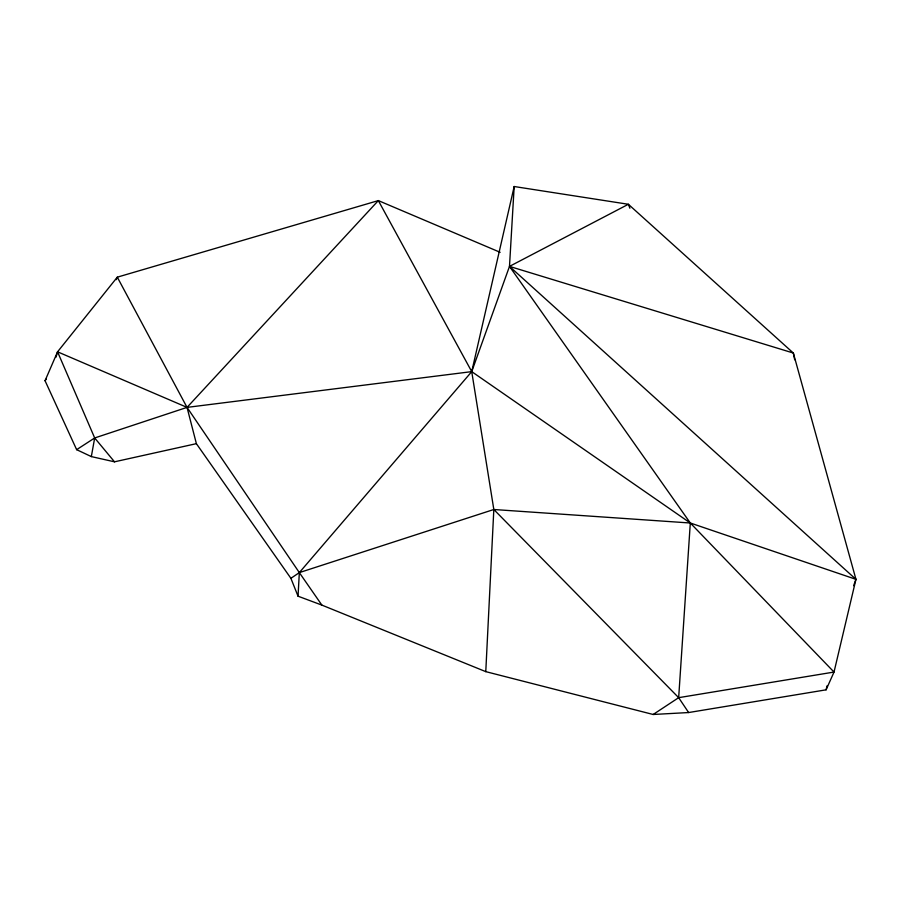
<?xml version="1.0" encoding="UTF-8"?>
<svg xmlns="http://www.w3.org/2000/svg" width="901" height="901" viewBox="0 0 901 901"><rect width="100%" height="100%" fill="white"/><g stroke="black" fill="none" stroke-linecap="round" stroke-linejoin="round"><path stroke-width="1.35" d="M485.774 671.639L493.827 509.504L471.73 371.629L378.341 200.596L117.299 277.17L57.563 351.818L45.05 380.729L76.641 449.667L91.328 456.593L114.506 461.819L196.384 443.664L290.899 578.318L298.04 596.192L321.871 605.1L485.774 671.639L653.157 714.482L688.634 712.545L826.093 689.828L834.022 672.056L855.95 579.332L793.342 353.034L628.369 204.279L514.178 186.518L471.73 371.629L299.335 572.608L290.899 578.318M298.04 596.192L299.335 572.608L187.036 407.387L117.299 277.17L116.252 279.659M514.178 186.518L509.493 266.392L471.73 371.629L187.036 407.387L94.684 437.965L76.641 449.667M688.634 712.545L678.667 697.667L690.312 523.008L509.493 266.392L628.369 204.279L629.878 208.199M91.328 456.593L94.684 437.965L57.563 351.818L187.036 407.387L196.384 443.664M826.093 689.828L827.05 685.841M56.042 357.145L57.563 351.818M853.619 585.684L855.95 579.332L509.493 266.392L793.342 353.034L794.682 359.781M45.05 380.729L46.323 379.051M187.036 407.387L378.341 200.596L500.145 252.303M653.157 714.482L678.667 697.667L834.022 672.056L690.312 523.008L471.73 371.629M855.95 579.332L690.312 523.008L493.827 509.504L299.335 572.608L321.871 605.1M493.827 509.504L678.667 697.667M94.684 437.965L114.506 461.819"/></g></svg>
